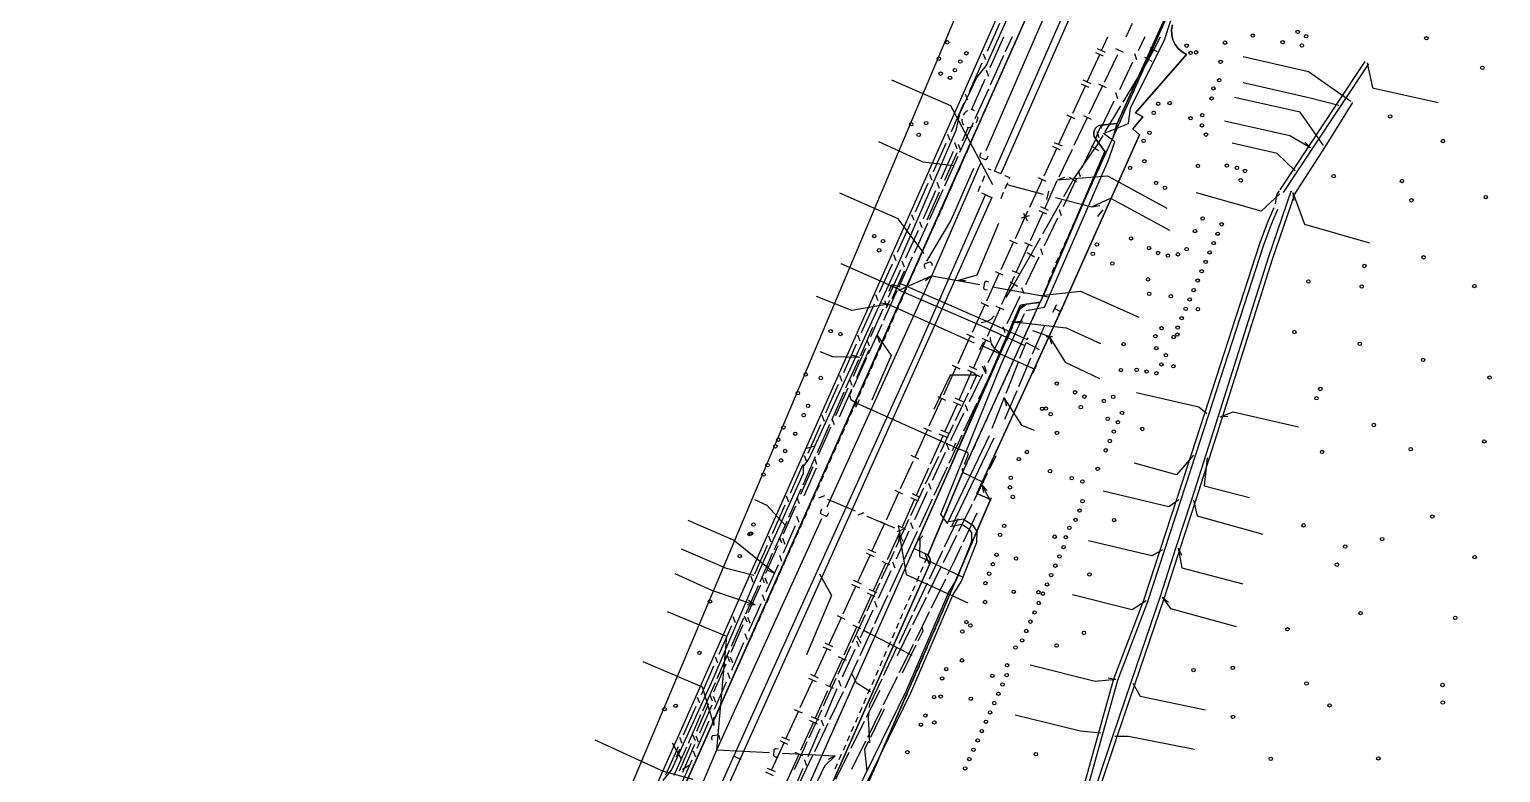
# Model space of a CAD drawing. Header units: metres. Extents: x 3206 to 3701, y 9896 to 11410.
# Drawn here: x 3325.1 to 3498, y 10913.5 to 11000.9 of the extents above; entities that cross this region are included whole.
import ezdxf

# ---------------------------------------------------------------- set-up
doc = ezdxf.new("R2010")
doc.units = ezdxf.units.M
for name, color, linetype in [('BOUNDARY', 7, 'Continuous'), ('CURB', 7, 'Continuous'), ('ELECTR_CABLE', 7, 'Continuous'), ('ELECTR_CABLE_COMM', 7, 'Continuous'), ('GAS', 7, 'Continuous'), ('GROUND', 7, 'Continuous'), ('ROAD', 7, 'Continuous'), ('SEWER', 7, 'Continuous'), ('SIDEWALK_PATH', 7, 'Continuous'), ('WATER_PIPELINE', 7, 'Continuous')]:
    doc.layers.add(name, color=color, linetype=linetype)

# ---------------------------------------------------------------- blocks, each defined once
blk = doc.blocks.new('МОЖЖЕВЕЛЬНИК_СКАЛЬНЫЙ')
blk.add_circle((0, 0), 0.2)
blk = doc.blocks.new('КЛЕН_САХАРИСТЫЙ')
blk.add_circle((0, 0), 0.2)
blk = doc.blocks.new('БЕРЕЗА_ПОЛЕЗНАЯ')
blk.add_circle((0, 0), 0.2)
blk = doc.blocks.new('ЧЕРЕМУХА_ШУБЕРТ')
blk.add_circle((0, 0), 0.2)

msp = doc.modelspace()

# ---------------------------------------------------------------- linework, layer by layer
at = {"layer": 'BOUNDARY'}
msp.add_lwpolyline([(3253.02, 9915.67), (3233.6, 10020.11), (3233.04, 10027.23), (3225.68, 10139.96), (3262.08, 10325.26), (3335.84, 10689.44), (3351.1, 10763.68), (3367.77, 10831.23), (3377.81, 10869.11), (3520.39, 11207.45), (3551.17, 11273.83), (3554.01, 11279.37), (3611.72, 11390.17), (3639.44, 11373.13), (3680.64, 11298.58), (3281.25, 9920.2)], close=True, dxfattribs=at)
at = {"layer": 'CURB'}
for points in [[(3441.55, 11000.66), (3441.4, 11000.34)], [(3458.02, 11000.66), (3457.98, 11000.57), (3457.88, 11000.34)], [(3440.91, 10999.22), (3440.62, 10998.57)], [(3457.38, 10999.22), (3457.1, 10998.58)], [(3440.42, 10998.11), (3440.13, 10997.46)], [(3456.89, 10998.13), (3456.61, 10997.48)], [(3439.43, 10995.89), (3439.14, 10995.24)], [(3439.92, 10997), (3439.64, 10996.35)], [(3455.91, 10995.93), (3455.63, 10995.29)], [(3456.4, 10997.03), (3456.12, 10996.39)], [(3438.45, 10993.68), (3438.16, 10993.03)], [(3438.94, 10994.78), (3438.65, 10994.13)], [(3454.93, 10993.73), (3454.65, 10993.09)], [(3455.42, 10994.83), (3455.14, 10994.19)], [(3437.96, 10992.57), (3437.67, 10991.92)], [(3454.44, 10992.64), (3454.16, 10992)], [(3436.98, 10990.35), (3436.88, 10990.14), (3436.69, 10989.7)], [(3437.47, 10991.46), (3437.18, 10990.81)], [(3453.47, 10990.44), (3453.18, 10989.8)], [(3453.95, 10991.54), (3453.67, 10990.9)], [(3436.49, 10989.24), (3436.2, 10988.59)], [(3451.09, 10989.63), (3450.39, 10988.05)], [(3452.98, 10989.34), (3452.69, 10988.7)], [(3435.51, 10987.02), (3435.23, 10986.37)], [(3436, 10988.13), (3435.71, 10987.48)], [(3451.49, 10986.53), (3450.39, 10988.05)], [(3451.99, 10987.15), (3451.7, 10986.51)], [(3452.49, 10988.25), (3452.48, 10988.23), (3452.2, 10987.61)], [(3435.03, 10985.91), (3434.74, 10985.26)], [(3451.49, 10986.06), (3451.2, 10985.42)], [(3434.05, 10983.69), (3433.76, 10983.04)], [(3434.54, 10984.8), (3434.25, 10984.15)], [(3450.5, 10983.87), (3450.21, 10983.23)], [(3450.99, 10984.96), (3450.7, 10984.33)], [(3433.56, 10982.58), (3433.28, 10981.93)], [(3449.5, 10981.68), (3449.21, 10981.04)], [(3450, 10982.78), (3449.71, 10982.14)], [(3432.59, 10980.36), (3432.3, 10979.71)], [(3433.07, 10981.47), (3432.79, 10980.82)], [(3449.01, 10980.59), (3448.71, 10979.95)], [(3431.32, 10977.51), (3431.61, 10978.15)], [(3432.1, 10979.25), (3431.96, 10978.93)], [(3448.01, 10978.4), (3447.72, 10977.76)], [(3448.51, 10979.49), (3448.22, 10978.85)], [(3430.82, 10976.41), (3431.11, 10977.05)], [(3447.51, 10977.31), (3447.22, 10976.67)], [(3429.84, 10974.21), (3430.13, 10974.86)], [(3430.33, 10975.31), (3430.62, 10975.95)], [(3446.52, 10975.12), (3446.32, 10974.69), (3446.23, 10974.48)], [(3447.02, 10976.21), (3446.73, 10975.57)], [(3429.36, 10973.11), (3429.64, 10973.76)], [(3445.54, 10972.92), (3445.29, 10972.27)], [(3446.02, 10974.02), (3445.72, 10973.39)], [(3428.4, 10970.9), (3428.68, 10971.55)], [(3428.88, 10972.01), (3429.16, 10972.65)], [(3445.11, 10971.8), (3444.85, 10971.15)], [(3427.92, 10969.8), (3428.2, 10970.44)], [(3444.24, 10969.56), (3443.95, 10968.92)], [(3444.67, 10970.68), (3444.42, 10970.03)], [(3426.96, 10967.59), (3427.24, 10968.23)], [(3427.44, 10968.69), (3427.72, 10969.34)], [(3441.51, 10967.98), (3432.85, 10948.34), (3432.85, 10948.34)], [(3442.32, 10968.58), (3441.51, 10967.98)], [(3442.32, 10968.58), (3443.96, 10968.85)], [(3443.74, 10968.47), (3443.45, 10967.83)], [(3426, 10965.38), (3426.28, 10966.02)], [(3426.48, 10966.48), (3426.76, 10967.13)], [(3442.74, 10966.28), (3442.45, 10965.64)], [(3443.24, 10967.37), (3442.95, 10966.74)], [(3425.51, 10964.28), (3425.8, 10964.92)], [(3442.24, 10965.19), (3441.95, 10964.55)], [(3424.53, 10962.08), (3424.82, 10962.72)], [(3425.02, 10963.18), (3425.31, 10963.82)], [(3441.25, 10963), (3440.96, 10962.36)], [(3441.74, 10964.09), (3441.45, 10963.45)], [(3424.04, 10960.98), (3424.33, 10961.62)], [(3440.75, 10961.91), (3440.46, 10961.27)], [(3423.06, 10958.78), (3423.35, 10959.42)], [(3423.55, 10959.88), (3423.84, 10960.52)], [(3439.75, 10959.72), (3439.46, 10959.08)], [(3440.25, 10960.81), (3439.96, 10960.17)], [(3422.57, 10957.68), (3422.86, 10958.32)], [(3438.75, 10957.53), (3438.46, 10956.89)], [(3439.25, 10958.62), (3438.96, 10957.99)], [(3421.59, 10955.48), (3421.88, 10956.12)], [(3422.08, 10956.58), (3422.37, 10957.22)], [(3438.26, 10956.44), (3437.97, 10955.8)], [(3420.61, 10953.28), (3420.9, 10953.92)], [(3421.1, 10954.38), (3421.39, 10955.02)], [(3437.26, 10954.25), (3437.09, 10953.88), (3436.97, 10953.61)], [(3437.76, 10955.34), (3437.47, 10954.71)], [(3420.12, 10952.18), (3420.41, 10952.82)], [(3436.76, 10953.16), (3436.47, 10952.52)], [(3419.14, 10949.98), (3419.43, 10950.62)], [(3419.63, 10951.08), (3419.92, 10951.72)], [(3435.77, 10950.97), (3435.48, 10950.33)], [(3436.27, 10952.06), (3435.98, 10951.42)], [(3418.65, 10948.88), (3418.89, 10949.4), (3418.94, 10949.52)], [(3434.78, 10948.78), (3434.59, 10948.35), (3434.5, 10948.13)], [(3435.28, 10949.87), (3434.99, 10949.23)], [(3398.19, 10870.4), (3432.85, 10948.34)], [(3417.67, 10946.68), (3417.96, 10947.32)], [(3418.16, 10947.78), (3418.45, 10948.42)], [(3434.3, 10947.67), (3434.03, 10947.02)], [(3417.18, 10945.58), (3417.47, 10946.22)], [(3433.38, 10945.45), (3433.11, 10944.81)], [(3433.84, 10946.56), (3433.57, 10945.92)], [(3438.15, 10945.8), (3438.01, 10945.47)], [(3416.2, 10943.38), (3416.48, 10944.02)], [(3416.69, 10944.48), (3416.97, 10945.12)], [(3432.92, 10944.34), (3432.65, 10943.7)], [(3437.33, 10943.9), (3437.05, 10943.24)], [(3437.81, 10945.01), (3437.53, 10944.36)], [(3415.21, 10941.18), (3415.5, 10941.83)], [(3415.7, 10942.28), (3415.99, 10942.93)], [(3431.99, 10942.13), (3431.72, 10941.48)], [(3432.45, 10943.24), (3432.18, 10942.59)], [(3436.85, 10942.78), (3436.57, 10942.12)], [(3414.72, 10940.08), (3415.01, 10940.73)], [(3431.53, 10941.02), (3431.26, 10940.37)], [(3435.9, 10940.55), (3435.61, 10939.89)], [(3436.37, 10941.66), (3436.09, 10941.01)], [(3413.74, 10937.89), (3414.03, 10938.53)], [(3414.23, 10938.99), (3414.52, 10939.63)], [(3430.6, 10938.8), (3430.32, 10938.16)], [(3430.91, 10937.96), (3430.41, 10939.28)], [(3431.07, 10939.91), (3430.8, 10939.26)], [(3435.42, 10939.43), (3435.14, 10938.77)], [(3413.25, 10936.79), (3413.53, 10937.43)], [(3416.39, 10905.31), (3430.91, 10937.96)], [(3430.12, 10937.7), (3429.84, 10937.05)], [(3434.46, 10937.2), (3434.18, 10936.54)], [(3434.94, 10938.31), (3434.66, 10937.66)], [(3412.26, 10934.59), (3412.55, 10935.23)], [(3412.76, 10935.69), (3413.04, 10936.33)], [(3429.17, 10935.49), (3428.89, 10934.85)], [(3429.65, 10936.59), (3429.37, 10935.95)], [(3433.5, 10934.96), (3433.22, 10934.31)], [(3433.98, 10936.08), (3433.7, 10935.42)], [(3411.77, 10933.49), (3412.06, 10934.13)], [(3428.21, 10933.29), (3427.93, 10932.64)], [(3428.69, 10934.39), (3428.41, 10933.74)], [(3433.02, 10933.85), (3432.74, 10933.19)], [(3410.79, 10931.29), (3411.07, 10931.93)], [(3411.28, 10932.39), (3411.57, 10933.03)], [(3427.73, 10932.18), (3427.46, 10931.54)], [(3432.07, 10931.62), (3431.79, 10930.96)], [(3432.55, 10932.73), (3432.26, 10932.08)], [(3409.8, 10929.1), (3410.09, 10929.74)], [(3410.29, 10930.19), (3410.58, 10930.84)], [(3426.78, 10929.98), (3426.5, 10929.33)], [(3427.26, 10931.08), (3426.98, 10930.44)], [(3431.59, 10930.5), (3431.31, 10929.84)], [(3409.3, 10928), (3409.59, 10928.64)], [(3426.3, 10928.88), (3426.02, 10928.23)], [(3430.63, 10928.27), (3430.4, 10927.74), (3430.35, 10927.61)], [(3431.11, 10929.38), (3430.83, 10928.73)], [(3408.31, 10925.8), (3408.6, 10926.44)], [(3408.81, 10926.9), (3409.1, 10927.54)], [(3425.34, 10926.67), (3425.07, 10926.03)], [(3425.82, 10927.77), (3425.54, 10927.13)], [(3430.15, 10927.15), (3429.87, 10926.5)], [(3407.82, 10924.7), (3408.11, 10925.35)], [(3424.87, 10925.57), (3424.68, 10925.14), (3424.59, 10924.92)], [(3429.18, 10924.92), (3428.9, 10924.27)], [(3429.67, 10926.04), (3429.38, 10925.38)], [(3406.83, 10922.51), (3407.12, 10923.15)], [(3407.33, 10923.61), (3407.61, 10924.25)], [(3423.91, 10923.36), (3423.63, 10922.72)], [(3424.39, 10924.46), (3424.11, 10923.82)], [(3428.7, 10923.81), (3428.41, 10923.15)], [(3406.34, 10921.41), (3406.63, 10922.05)], [(3422.96, 10921.16), (3422.68, 10920.51)], [(3423.43, 10922.26), (3423.15, 10921.61)], [(3427.73, 10921.58), (3427.45, 10920.92)], [(3428.22, 10922.69), (3427.93, 10922.04)], [(3405.35, 10919.21), (3405.64, 10919.86)], [(3405.84, 10920.31), (3406.13, 10920.95)], [(3422.48, 10920.05), (3422.33, 10919.72), (3422.2, 10919.41)], [(3426.76, 10919.35), (3426.48, 10918.7)], [(3427.25, 10920.47), (3426.96, 10919.81)], [(3404.38, 10917.01), (3404.66, 10917.66)], [(3404.86, 10918.11), (3405.09, 10918.64), (3405.14, 10918.76)], [(3421.51, 10917.85), (3421.22, 10917.21)], [(3421.99, 10918.95), (3421.71, 10918.31)], [(3426.28, 10918.24), (3426, 10917.58)], [(3403.89, 10915.91), (3404.18, 10916.55)], [(3421.02, 10916.75), (3420.74, 10916.11)], [(3425.31, 10916.01), (3425.03, 10915.35)], [(3425.8, 10917.12), (3425.51, 10916.47)], [(3402.93, 10913.7), (3403.21, 10914.35)], [(3403.41, 10914.81), (3403.69, 10915.45)], [(3420.05, 10914.56), (3419.77, 10913.91)], [(3420.54, 10915.66), (3420.25, 10915.01)], [(3424.83, 10914.89), (3424.54, 10914.24)], [(3424.35, 10913.78), (3424.06, 10913.13)]]:
    msp.add_lwpolyline(points, dxfattribs=at)
at = {"layer": 'ELECTR_CABLE'}
for points in [[(3416.17, 10949.57), (3416.77, 10950.44), (3421.1, 10959.91), (3427.14, 10973.09), (3434.05, 10989.05), (3434.49, 10991.1), (3436.48, 10995.24), (3437.54, 10996.61), (3446.96, 11017.71)], [(3442.26, 10967.82), (3444.42, 10968.23), (3451.9, 10985.42), (3452.69, 10987.67), (3451.34, 10988.65), (3454.28, 10989.81), (3454.51, 10991.62), (3458.5, 10999.65), (3459.96, 11004.07)], [(3440.61, 11000), (3439.81, 10998.25)], [(3457.27, 10998.48), (3458.06, 11000)], [(3439.61, 10997.8), (3438.02, 10994.31)], [(3456.64, 10997.33), (3455.72, 10995.8)], [(3457.08, 10997.09), (3456.2, 10997.57)], [(3456.64, 10997.33), (3457.27, 10998.48)], [(3457.71, 10998.23), (3456.84, 10998.72)], [(3480.39, 10992.41), (3475.45, 10995.91), (3467.74, 10997.65)], [(3472.11, 10982.04), (3475.46, 10987.1), (3478.77, 10992.08), (3482.1, 10997.11)], [(3472.49, 10981.7), (3475.88, 10986.82), (3479.19, 10991.81), (3482.52, 10996.83)], [(3482.31, 10996.97), (3482.94, 10994.03), (3490.66, 10992.29)], [(3437.82, 10993.85), (3436.23, 10990.36)], [(3455.46, 10995.37), (3453.62, 10992.32)], [(3478.98, 10991.95), (3475.49, 10992.85), (3467.75, 10994.6)], [(3477.2, 10987.25), (3474.46, 10991.16), (3466.74, 10992.89)], [(3480.6, 10992.28), (3477.41, 10987.11), (3473.83, 10981.59), (3473.81, 10981.56)], [(3453.36, 10991.89), (3451.52, 10988.83)], [(3436.03, 10989.9), (3434.44, 10986.41)], [(3475.67, 10986.96), (3473.23, 10988.38), (3465.56, 10990.1)], [(3433.73, 10984.84), (3430.14, 10985.29), (3424.93, 10987.68)], [(3447.77, 10983.2), (3450.34, 10986.87)], [(3450.75, 10986.59), (3449.93, 10987.16)], [(3451.26, 10988.4), (3450.34, 10986.87)], [(3473.87, 10984.25), (3471.77, 10986.3), (3466.47, 10987.5)], [(3475.67, 10986.96), (3475.02, 10987.63)], [(3434.24, 10985.95), (3432.66, 10982.46)], [(3448.18, 10982.91), (3447.36, 10983.49)], [(3432.45, 10982.01), (3430.87, 10978.51)], [(3447.77, 10983.2), (3446.65, 10981.21)], [(3473.42, 10981.88), (3473.37, 10981.81), (3470.68, 10974.01), (3464.8, 10955.41), (3461.67, 10945.6), (3459.86, 10939.99), (3458.01, 10934.23), (3454.57, 10924.12), (3452.45, 10917.87), (3450.27, 10911.43), (3449.06, 10905.48), (3447.83, 10899.4)], [(3473.84, 10981.61), (3473.83, 10981.59), (3471.15, 10973.85), (3465.27, 10955.26), (3462.14, 10945.45), (3460.33, 10939.83), (3458.48, 10934.07), (3455.04, 10923.96), (3452.92, 10917.71), (3450.76, 10911.3), (3449.55, 10905.38), (3448.33, 10899.34)], [(3472.08, 10981.54), (3469.86, 10979.51), (3462.26, 10981.67)], [(3471.55, 10980.37), (3471.7, 10981.42), (3471.87, 10981.68), (3472.03, 10981.92)], [(3473.6, 10981.7), (3474.96, 10977.97), (3482.6, 10975.8)], [(3473.6, 10981.7), (3473.67, 10980.77)], [(3446.41, 10980.77), (3444.17, 10976.8)], [(3445.69, 10892.11), (3446.88, 10899.25), (3447.87, 10905.25), (3448.9, 10911.45), (3450.79, 10918.23), (3452.57, 10924.55), (3456.1, 10933.78), (3458.05, 10939.77), (3459.97, 10945.66), (3461.7, 10950.93), (3463.24, 10955.75), (3469.73, 10975.71), (3470.6, 10978.15), (3471.38, 10979.96)], [(3446.19, 10892.08), (3447.37, 10899.17), (3448.36, 10905.16), (3449.39, 10911.34), (3451.28, 10918.09), (3453.04, 10924.39), (3456.57, 10933.62), (3458.52, 10939.61), (3460.45, 10945.5), (3462.17, 10950.78), (3463.72, 10955.6), (3470.2, 10975.55), (3471.07, 10977.97), (3471.83, 10979.73)], [(3430.66, 10978.06), (3429.08, 10974.57)], [(3443.92, 10976.36), (3442.81, 10974.37)], [(3428.87, 10974.11), (3427.29, 10970.62)], [(3440.81, 10970.91), (3442.81, 10974.37)], [(3443.24, 10974.12), (3442.37, 10974.62)], [(3426.03, 10968.6), (3421.77, 10967.84), (3417.64, 10969.48)], [(3427.08, 10970.16), (3425.5, 10966.67)], [(3426.15, 10970.11), (3426.49, 10970.89), (3427.43, 10970.63)], [(3427.27, 10970.28), (3436.84, 10966.1), (3442.09, 10963.73)], [(3427.58, 10970.97), (3437.15, 10966.78), (3442.39, 10964.41)], [(3440.81, 10970.91), (3439.88, 10969.37)], [(3441.24, 10970.66), (3440.37, 10971.16)], [(3426.03, 10968.6), (3425.1, 10968.69)], [(3425.83, 10968.15), (3426.24, 10969.06)], [(3426.03, 10968.6), (3436.13, 10964.04)], [(3445.39, 10967.65), (3445.87, 10968.53)], [(3445.63, 10968.09), (3446.31, 10967.72)], [(3446.07, 10967.28), (3446.55, 10968.16)], [(3425.29, 10966.21), (3423.71, 10962.72)], [(3433.07, 10942.76), (3432.23, 10943.91), (3439.36, 10961.58), (3442.06, 10967.47)], [(3436.99, 10966.44), (3437.73, 10966.6), (3438.13, 10966.8), (3438.5, 10967.2)], [(3440.58, 10966.58), (3441.31, 10966.39)], [(3440.94, 10966.49), (3441.87, 10966.64)], [(3440.94, 10966.49), (3446.97, 10965.81), (3451.01, 10963.96)], [(3443.02, 10962.74), (3444.06, 10965.18), (3444.46, 10966.12)], [(3422.78, 10962.52), (3424.26, 10965.86)], [(3424.72, 10964.96), (3426.4, 10962.56), (3424.13, 10957.3)], [(3424.72, 10964.96), (3425.03, 10964.08)], [(3439.21, 10962.82), (3438.6, 10963.31), (3438.2, 10963.91), (3438.07, 10964.51), (3438.08, 10964.68)], [(3440.63, 10965.82), (3439.89, 10964.24)], [(3442.39, 10964.41), (3442.5, 10964.64)], [(3444.98, 10964.8), (3443.03, 10965.46)], [(3444.6, 10964.8), (3445.35, 10964.8)], [(3444.98, 10964.8), (3446.86, 10961.76), (3450.87, 10959.86)], [(3444.98, 10964.8), (3445.24, 10963.9)], [(3422.68, 10962.3), (3419.53, 10962.4), (3418.05, 10962.99)], [(3422.68, 10962.3), (3421.79, 10962.58)], [(3436.83, 10963.26), (3437.24, 10964.17)], [(3437.04, 10963.71), (3439.19, 10962.76), (3443.28, 10960.95)], [(3439.21, 10962.82), (3438.44, 10961.16)], [(3441.52, 10962.25), (3442.24, 10964.07)], [(3442.24, 10964.07), (3443.79, 10963.25)], [(3421.09, 10958.73), (3422.58, 10962.07)], [(3423.5, 10962.27), (3421.92, 10958.77)], [(3439.9, 10958.13), (3441.34, 10961.78)], [(3441.38, 10958.9), (3442.82, 10962.28)], [(3443.07, 10960.5), (3443.48, 10961.41)], [(3436.47, 10960.23), (3433.31, 10960.22), (3431.4, 10956.2)], [(3435.7, 10958.6), (3436.47, 10960.23)], [(3436.13, 10960.4), (3436.81, 10960.07)], [(3438.22, 10960.71), (3436.67, 10957.41)], [(3419.41, 10954.93), (3420.89, 10958.27)], [(3421.71, 10958.32), (3421.51, 10957.87), (3421.65, 10957.38), (3422.42, 10956.89)], [(3433.95, 10954.89), (3435.49, 10958.15)], [(3438.27, 10954.01), (3439.71, 10957.66)], [(3439.67, 10957.55), (3441.72, 10954.35), (3443.2, 10953.76)], [(3439.67, 10957.55), (3439.94, 10956.65)], [(3439.75, 10955.06), (3441.19, 10958.44)], [(3463.48, 10955.68), (3462.55, 10956.49), (3455.22, 10958.17)], [(3422.62, 10957.35), (3422.21, 10956.43)], [(3433.76, 10951.8), (3422.42, 10956.89)], [(3436.45, 10956.95), (3436.26, 10956.55), (3434.91, 10953.64)], [(3465.04, 10955.33), (3466.6, 10955.93), (3474.26, 10954.17)], [(3417.73, 10951.14), (3419.21, 10954.48)], [(3432.2, 10951.18), (3433.74, 10954.44)], [(3465.04, 10955.33), (3465.97, 10955.42)], [(3433.01, 10942.82), (3437.97, 10953.13)], [(3434.7, 10953.18), (3433.17, 10949.87)], [(3433.55, 10942.56), (3438.51, 10952.87)], [(3433.96, 10952.25), (3433.55, 10951.34)], [(3416.04, 10947.35), (3417.52, 10950.68)], [(3430.45, 10947.46), (3431.99, 10950.72)], [(3433.76, 10951.8), (3435.35, 10951.2), (3435.45, 10950.92), (3434.97, 10949.75)], [(3437.94, 10949.18), (3438.72, 10950.78)], [(3461.93, 10950.85), (3459.94, 10948.5), (3455, 10949.89)], [(3463.52, 10950.51), (3463.19, 10947.23), (3468.49, 10945.85)], [(3399.6, 10912.59), (3400.58, 10913.79), (3405.49, 10924.53), (3410.94, 10937.26), (3416.11, 10948.72), (3416.11, 10949.73)], [(3432.96, 10949.41), (3431.42, 10946.1)], [(3434.78, 10949.28), (3434.72, 10949.13), (3434.79, 10948.82), (3437.3, 10947.62)], [(3436.15, 10945.52), (3436.9, 10947.03), (3437.72, 10948.73)], [(3428.7, 10943.75), (3430.24, 10947.01)], [(3437.05, 10947.34), (3438.02, 10945.51), (3437.26, 10943.73)], [(3437.05, 10947.34), (3437.25, 10946.43)], [(3437.05, 10947.34), (3437.69, 10946.67)], [(3413.93, 10942.6), (3411.82, 10944.93), (3410.38, 10945.6)], [(3414.36, 10943.55), (3415.84, 10946.89)], [(3431.21, 10945.64), (3429.68, 10942.33)], [(3460.21, 10945.58), (3459.01, 10944.74), (3451.31, 10946.59)], [(3461.91, 10945.53), (3462.34, 10943.69), (3470.08, 10941.55)], [(3434.35, 10941.88), (3435.93, 10945.08)], [(3436.48, 10944.03), (3434.85, 10940.59)], [(3412.68, 10939.76), (3414.16, 10943.09)], [(3418.6, 10909.42), (3421.73, 10908.64), (3428.72, 10922.89), (3433.66, 10934.37), (3434.66, 10936.01), (3436.47, 10940.59), (3436.49, 10941.85), (3436.08, 10942.51), (3434.83, 10943.31), (3433.22, 10942.98)], [(3418.74, 10910), (3421.41, 10909.34), (3428.18, 10923.15), (3433.12, 10934.65), (3434.12, 10936.27), (3435.87, 10940.71), (3435.89, 10941.69), (3435.64, 10942.07), (3434.71, 10942.67), (3433.34, 10942.4)], [(3426.98, 10940.02), (3428.2, 10942.68), (3428.49, 10943.3)], [(3429.47, 10941.87), (3427.93, 10938.56)], [(3432.68, 10940.06), (3434.25, 10943.38)], [(3432.56, 10938.23), (3434.13, 10941.43)], [(3434.64, 10940.14), (3433.87, 10938.51), (3432.99, 10936.71)], [(3458.29, 10939.69), (3457.02, 10938.99), (3449.57, 10940.77)], [(3410.99, 10935.96), (3412.47, 10939.3)], [(3425.28, 10936.29), (3426.78, 10939.56)], [(3430.89, 10936.29), (3432.46, 10939.61)], [(3460.1, 10939.91), (3460.54, 10937.57), (3467.71, 10935.72)], [(3460.1, 10939.91), (3460.51, 10939.07)], [(3427.72, 10938.1), (3426.19, 10934.78)], [(3430.76, 10934.58), (3432.33, 10937.78)], [(3409.31, 10932.17), (3410.79, 10935.51)], [(3423.57, 10932.55), (3425.07, 10935.83)], [(3429.1, 10932.51), (3430.68, 10935.83)], [(3432.77, 10936.27), (3431.09, 10932.85)], [(3425.98, 10934.33), (3424.44, 10931.01)], [(3428.95, 10930.94), (3430.18, 10933.41), (3430.54, 10934.13)], [(3456.34, 10933.7), (3454.71, 10932.64), (3447.69, 10934.42)], [(3458.25, 10934.15), (3459.2, 10932.82), (3466.95, 10930.69)], [(3458.25, 10934.15), (3458.97, 10933.57)], [(3407.62, 10928.37), (3409.1, 10931.71)], [(3421.87, 10928.82), (3423.37, 10932.1)], [(3427.32, 10928.74), (3428.89, 10932.06)], [(3430.87, 10932.4), (3430.03, 10930.69)], [(3424.23, 10930.56), (3422.7, 10927.24)], [(3427.13, 10927.3), (3428.72, 10930.49)], [(3430.03, 10930.69), (3429.21, 10929.02)], [(3429.58, 10928.99), (3430.16, 10930.17), (3430.03, 10930.69)], [(3420.16, 10925.08), (3421.66, 10928.36)], [(3425.53, 10924.97), (3427.1, 10928.29)], [(3428.99, 10928.58), (3427.34, 10925.24)], [(3427.72, 10925.23), (3429.35, 10928.55)], [(3405.94, 10924.58), (3407.42, 10927.92)], [(3422.49, 10926.79), (3421.02, 10923.61), (3420.95, 10923.47)], [(3418.46, 10921.35), (3419.95, 10924.63)], [(3421.75, 10925.2), (3422.29, 10924.12), (3423.97, 10923.06)], [(3423.87, 10921.16), (3423.91, 10921.54), (3425.32, 10924.52)], [(3427.12, 10924.79), (3425.47, 10921.45)], [(3452.81, 10924.47), (3450.38, 10924.22), (3442.71, 10926.14)], [(3452.81, 10924.47), (3451.88, 10924.63)], [(3404.26, 10920.79), (3405.74, 10924.12)], [(3420.74, 10923.02), (3419.16, 10919.72)], [(3423.51, 10920.02), (3425.1, 10923.21)], [(3454.81, 10924.04), (3455.64, 10922.49), (3463.34, 10920.9)], [(3402.57, 10916.99), (3404.05, 10920.33)], [(3416.75, 10917.61), (3418.25, 10920.89)], [(3421.69, 10916.38), (3423.28, 10919.57)], [(3425.25, 10921), (3423.61, 10917.66)], [(3423.9, 10917), (3423.73, 10919.96), (3423.81, 10920.67)], [(3424, 10917.7), (3425.63, 10921.01)], [(3451.04, 10918.16), (3448.66, 10918.4), (3440.97, 10920.25)], [(3418.95, 10919.27), (3417.37, 10915.97)], [(3452.69, 10917.79), (3454.3, 10917.8), (3462.02, 10916.29)], [(3400.89, 10913.2), (3402.37, 10916.53)], [(3415.04, 10913.88), (3416.21, 10916.44), (3416.54, 10917.16)], [(3419.88, 10912.74), (3421.47, 10915.93)], [(3423.39, 10917.22), (3421.74, 10913.88)], [(3423.56, 10913.67), (3423.3, 10916.29), (3423.77, 10917.25)], [(3417.16, 10915.52), (3415.58, 10912.22)]]:
    msp.add_lwpolyline(points, dxfattribs=at)
at = {"layer": 'ELECTR_CABLE_COMM'}
for points in [[(3438.45, 11000), (3439.16, 11001.6)], [(3437.7, 10998.32), (3438.45, 11000)], [(3438.04, 10996.39), (3439.65, 11000)], [(3456.2, 11000), (3455.42, 10998.38)], [(3437.53, 10997.29), (3437.26, 10997.99)], [(3454.97, 10998.06), (3455.22, 10997.35)], [(3435.59, 10993.6), (3437.09, 10996.95)], [(3437.87, 10995.36), (3437.6, 10996.06)], [(3454.77, 10997.03), (3453.21, 10993.79)], [(3435.82, 10991.42), (3437.43, 10995.02)], [(3433.48, 10988.88), (3434.98, 10992.23)], [(3435.42, 10992.57), (3435.15, 10993.27)], [(3452.56, 10992.44), (3451, 10989.21)], [(3452.76, 10993.47), (3453.01, 10992.76)], [(3434.72, 10990.31), (3434.71, 10990.23), (3434.74, 10989.96), (3434.84, 10989.72), (3434.92, 10989.63)], [(3435.36, 10991.3), (3435.22, 10991.22), (3435.01, 10991.02), (3434.85, 10990.79)], [(3436.19, 10991.32), (3435.97, 10991.41), (3435.84, 10991.42)], [(3436.38, 10989.9), (3436.51, 10990.13), (3436.58, 10990.41), (3436.58, 10990.59)], [(3433.31, 10987.84), (3433.04, 10988.54)], [(3435.45, 10989.36), (3434.72, 10987.73)], [(3435.34, 10989.38), (3435.45, 10989.36), (3435.71, 10989.39), (3435.96, 10989.49), (3436.04, 10989.54)], [(3450.56, 10988.88), (3450.8, 10988.18)], [(3431.37, 10984.16), (3432.87, 10987.51)], [(3433.84, 10987.57), (3434.11, 10986.87)], [(3434.28, 10987.39), (3434.55, 10986.69)], [(3450.35, 10987.85), (3448.8, 10984.62)], [(3433.67, 10986.53), (3432.22, 10983.27)], [(3434.11, 10986.36), (3432.66, 10983.1)], [(3431.2, 10983.12), (3430.93, 10983.82)], [(3448.35, 10984.3), (3448.6, 10983.59)], [(3429.26, 10979.43), (3430.76, 10982.79)], [(3431.61, 10981.9), (3430.16, 10978.63)], [(3432.05, 10981.73), (3430.59, 10978.46)], [(3431.78, 10982.93), (3432.05, 10982.23)], [(3448.15, 10983.27), (3446.59, 10980.03)], [(3429.09, 10978.4), (3428.82, 10979.1)], [(3429.72, 10978.3), (3429.99, 10977.6)], [(3445.94, 10978.68), (3444.38, 10975.44)], [(3446.14, 10979.71), (3446.39, 10979)], [(3427.15, 10974.71), (3428.65, 10978.07)], [(3429.55, 10977.26), (3428.1, 10974)], [(3443.93, 10975.12), (3444.18, 10974.41)], [(3425.04, 10969.99), (3426.54, 10973.34)], [(3426.98, 10973.68), (3426.71, 10974.38)], [(3427.66, 10973.66), (3427.93, 10972.96)], [(3443.73, 10974.09), (3442.18, 10970.85)], [(3427.49, 10972.63), (3426.04, 10969.36)], [(3427.92, 10972.46), (3426.46, 10969.2)], [(3424.87, 10968.96), (3424.6, 10969.66)], [(3441.53, 10969.5), (3439.97, 10966.27)], [(3441.73, 10970.53), (3441.98, 10969.82)], [(3422.93, 10965.27), (3424.43, 10968.62)], [(3425.43, 10967.99), (3423.98, 10964.73)], [(3425.6, 10969.03), (3425.87, 10968.33)], [(3422.76, 10964.23), (3422.49, 10964.93)], [(3423.55, 10964.39), (3423.82, 10963.69)], [(3439.32, 10964.91), (3437.76, 10961.68)], [(3439.52, 10965.94), (3439.77, 10965.24)], [(3420.82, 10960.55), (3422.32, 10963.9)], [(3423.38, 10963.36), (3421.93, 10960.09)], [(3423.79, 10963.19), (3422.33, 10959.93)], [(3437.56, 10960.4), (3437.13, 10961.3)], [(3437.31, 10961.36), (3437.56, 10960.65)], [(3418.73, 10955.82), (3420.21, 10959.17)], [(3420.65, 10959.51), (3420.38, 10960.21)], [(3421.49, 10959.76), (3421.76, 10959.06)], [(3437.11, 10960.33), (3435.56, 10957.09)], [(3421.32, 10958.72), (3419.87, 10955.46)], [(3421.72, 10958.56), (3420.27, 10955.3)], [(3434.91, 10955.74), (3433.41, 10952.64), (3433.35, 10952.5)], [(3435.11, 10956.77), (3435.35, 10956.06)], [(3416.64, 10951.08), (3418.12, 10954.44)], [(3419.26, 10954.09), (3417.81, 10950.82)], [(3418.56, 10954.78), (3418.29, 10955.48)], [(3419.43, 10955.12), (3419.7, 10954.42)], [(3416.47, 10950.05), (3416.2, 10950.75)], [(3416.48, 10951.65), (3417.44, 10951.91)], [(3417.37, 10950.49), (3417.64, 10949.79)], [(3432.73, 10951.14), (3431.23, 10947.87)], [(3432.91, 10952.17), (3433.17, 10951.47)], [(3414.55, 10946.35), (3416.03, 10949.71)], [(3417.2, 10949.45), (3415.75, 10946.19)], [(3417.59, 10949.29), (3416.14, 10946.03)], [(3430.79, 10947.54), (3431.05, 10946.84)], [(3414.38, 10945.32), (3414.11, 10946.02)], [(3415.31, 10945.85), (3415.58, 10945.15)], [(3417.89, 10945.82), (3418.59, 10946.1)], [(3418.93, 10945.66), (3422.17, 10944.27)], [(3430.61, 10946.51), (3429.12, 10943.24)], [(3412.46, 10941.62), (3413.94, 10944.98)], [(3415.14, 10944.82), (3413.69, 10941.55)], [(3415.6, 10942.92), (3415.33, 10943.62)], [(3422.51, 10943.83), (3423.21, 10944.11)], [(3423.55, 10943.67), (3426.78, 10942.28)], [(3412.68, 10936.96), (3407.88, 10940.85), (3402.53, 10943.14)], [(3413.74, 10939.36), (3415.16, 10942.58)], [(3428.49, 10941.88), (3427, 10938.61)], [(3427.12, 10941.84), (3427.82, 10942.12)], [(3427.2, 10942.5), (3427.47, 10941.54)], [(3428.67, 10942.91), (3428.93, 10942.21)], [(3410.37, 10936.89), (3411.85, 10940.25)], [(3413.08, 10940.18), (3411.63, 10936.92)], [(3412.29, 10940.59), (3412.02, 10941.29)], [(3413.25, 10941.22), (3413.52, 10940.52)], [(3413.64, 10941.06), (3413.9, 10940.36)], [(3429.42, 10940.63), (3430.13, 10941.34)], [(3429.78, 10940.98), (3429.74, 10938.93), (3434.75, 10936.52)], [(3410.27, 10936.67), (3407.05, 10937.49), (3401.76, 10939.77)], [(3413.57, 10938.32), (3413.3, 10939.02)], [(3410.42, 10933.2), (3405.33, 10934.93), (3401.03, 10936.88)], [(3411.71, 10934.76), (3413.14, 10937.99)], [(3412.68, 10936.96), (3411.82, 10937.33)], [(3426.37, 10937.25), (3424.88, 10933.98)], [(3426.55, 10938.28), (3426.82, 10937.58)], [(3411.03, 10935.55), (3409.67, 10932.49), (3409.58, 10932.28)], [(3410.2, 10935.86), (3409.93, 10936.56)], [(3411.19, 10936.58), (3411.46, 10935.88)], [(3411.57, 10936.43), (3411.84, 10935.73)], [(3410.42, 10933.2), (3409.49, 10933.25)], [(3410.42, 10933.2), (3409.65, 10933.73)], [(3409.69, 10930.16), (3411.11, 10933.39)], [(3411.55, 10933.72), (3411.27, 10934.42)], [(3424.44, 10933.65), (3424.7, 10932.95)], [(3408.11, 10931.13), (3407.84, 10931.82)], [(3409.14, 10931.94), (3409.42, 10931.24)], [(3409.52, 10931.79), (3409.79, 10931.09)], [(3424.25, 10932.62), (3422.76, 10929.35)], [(3406.19, 10927.43), (3407.67, 10930.79)], [(3408.98, 10930.9), (3407.55, 10927.63)], [(3409.52, 10929.13), (3409.25, 10929.83)], [(3423.18, 10930.27), (3423.64, 10929.99), (3428.81, 10927.34)], [(3407.66, 10925.57), (3409.08, 10928.79)], [(3422.14, 10927.99), (3420.64, 10924.72)], [(3422.32, 10929.02), (3422.58, 10928.32)], [(3422.87, 10928.68), (3422.41, 10929.57)], [(3406.96, 10926.25), (3405.53, 10922.98)], [(3406.02, 10926.39), (3405.75, 10927.09)], [(3407.12, 10927.29), (3407.39, 10926.59)], [(3407.49, 10927.14), (3407.77, 10926.44)], [(3404.1, 10922.7), (3405.58, 10926.06)], [(3407.49, 10924.53), (3407.22, 10925.23)], [(3405.63, 10920.97), (3407.05, 10924.19)], [(3420.03, 10923.35), (3418.61, 10920.05)], [(3420.19, 10924.39), (3420.47, 10923.69)], [(3402, 10917.97), (3403.49, 10921.33)], [(3404.93, 10921.6), (3403.51, 10918.33)], [(3403.93, 10921.66), (3403.66, 10922.36)], [(3405.31, 10921.45), (3403.88, 10918.17)], [(3405.1, 10922.64), (3405.37, 10921.94)], [(3405.47, 10922.49), (3405.75, 10921.79)], [(3403.6, 10916.37), (3405.02, 10919.6)], [(3418.18, 10919.71), (3418.46, 10919.02)], [(3401.84, 10916.93), (3401.57, 10917.63)], [(3403.07, 10917.99), (3403.35, 10917.29)], [(3403.45, 10917.84), (3403.72, 10917.14)], [(3418.02, 10918.68), (3416.6, 10915.38)], [(3399.91, 10913.24), (3401.4, 10916.6)], [(3402.91, 10916.95), (3401.49, 10913.68)], [(3403.29, 10916.8), (3401.86, 10913.52)], [(3403.44, 10915.33), (3403.16, 10916.03)], [(3401.57, 10911.77), (3403, 10915)], [(3416.17, 10915.04), (3416.44, 10914.34)], [(3416.01, 10914), (3414.59, 10910.7)]]:
    msp.add_lwpolyline(points, dxfattribs=at)
at = {"layer": 'GAS'}
for points in [[(3454.02, 11000), (3454.75, 11001.61)], [(3451.11, 10998.39), (3451.85, 11000)], [(3449.43, 10994.71), (3450.9, 10997.93)], [(3451.36, 10997.73), (3450.45, 10998.14)], [(3451.57, 10998.18), (3450.66, 10998.6)], [(3451.46, 10994.67), (3453.02, 10997.92)], [(3453.69, 10998.16), (3452.79, 10998.59)], [(3447.74, 10991.03), (3449.22, 10994.26)], [(3449.67, 10994.05), (3448.76, 10994.46)], [(3449.88, 10994.5), (3448.97, 10994.92)], [(3449.68, 10990.97), (3451.24, 10994.22)], [(3451.7, 10994), (3450.79, 10994.44)], [(3446.05, 10987.36), (3447.53, 10990.58)], [(3447.99, 10990.37), (3447.08, 10990.79)], [(3447.91, 10987.26), (3449.47, 10990.52)], [(3449.92, 10990.3), (3449.02, 10990.73)], [(3444.37, 10983.68), (3445.85, 10986.9)], [(3446.3, 10986.69), (3445.39, 10987.11)], [(3446.51, 10987.15), (3445.6, 10987.56)], [(3446.13, 10983.56), (3447.69, 10986.81)], [(3444.61, 10983.02), (3443.71, 10983.43)], [(3445.95, 10983.19), (3451.82, 10983.66), (3458.77, 10979.87)], [(3445.95, 10983.19), (3446.82, 10983.51)], [(3442.68, 10980), (3444.16, 10983.22)], [(3444.44, 10979.82), (3445.91, 10983.11)], [(3444.9, 10979.61), (3443.98, 10980.02)], [(3441, 10976.32), (3442.47, 10979.55)], [(3441.69, 10978.74), (3442.66, 10978.99)], [(3441.94, 10979.29), (3442.39, 10978.39)], [(3442.76, 10976.07), (3444.24, 10979.36)], [(3444.69, 10979.16), (3443.78, 10979.56)], [(3439.31, 10972.65), (3440.79, 10975.87)], [(3441.24, 10975.66), (3440.33, 10976.08)], [(3441.09, 10972.32), (3442.56, 10975.61)], [(3443.02, 10975.41), (3442.1, 10975.81)], [(3437.63, 10968.97), (3439.1, 10972.19)], [(3439.56, 10971.98), (3438.65, 10972.4)], [(3439.41, 10968.57), (3440.88, 10971.86)], [(3441.54, 10972.11), (3440.63, 10972.52)], [(3435.94, 10965.29), (3437.42, 10968.51)], [(3437.87, 10968.31), (3436.96, 10968.72)], [(3437.73, 10964.82), (3439.21, 10968.11)], [(3439.66, 10967.91), (3438.75, 10968.31)], [(3434.25, 10961.61), (3435.73, 10964.84)], [(3436.19, 10964.63), (3435.28, 10965.04)], [(3436.06, 10961.07), (3437.53, 10964.36)], [(3437.99, 10964.16), (3437.07, 10964.56)], [(3432.57, 10957.94), (3434.05, 10961.16)], [(3434.5, 10960.95), (3433.59, 10961.37)], [(3436.51, 10960.86), (3435.6, 10961.27)], [(3434.38, 10957.32), (3435.85, 10960.61)], [(3436.31, 10960.41), (3435.4, 10960.81)], [(3430.88, 10954.26), (3432.36, 10957.48)], [(3432.81, 10957.27), (3431.91, 10957.69)], [(3434.84, 10957.11), (3433.92, 10957.52)], [(3432.7, 10953.57), (3434.18, 10956.86)], [(3434.63, 10956.66), (3433.72, 10957.06)], [(3431.13, 10953.6), (3430.22, 10954.01)], [(3429.2, 10950.58), (3430.67, 10953.8)], [(3431.03, 10949.82), (3432.5, 10953.11)], [(3432.96, 10952.91), (3432.04, 10953.31)], [(3433.16, 10953.36), (3432.25, 10953.77)], [(3429.65, 10950.37), (3428.74, 10950.79)], [(3427.51, 10946.9), (3428.99, 10950.13)], [(3429.35, 10946.07), (3430.82, 10949.36)], [(3425.83, 10943.23), (3427.3, 10946.45)], [(3427.76, 10946.24), (3426.85, 10946.66)], [(3427.67, 10942.32), (3429.15, 10945.61)], [(3429.6, 10945.41), (3428.69, 10945.81)], [(3429.81, 10945.86), (3428.9, 10946.27)], [(3424.14, 10939.55), (3425.62, 10942.77)], [(3426.07, 10942.56), (3425.16, 10942.98)], [(3425.98, 10938.57), (3427.35, 10941.59), (3427.47, 10941.86)], [(3428.13, 10942.11), (3427.22, 10942.52)], [(3427.35, 10941.59), (3427.25, 10940.66)], [(3427.35, 10941.59), (3428.16, 10936.8), (3435.42, 10933.46)], [(3427.35, 10941.59), (3427.75, 10940.74)], [(3422.45, 10935.87), (3423.93, 10939.09)], [(3424.39, 10938.89), (3423.48, 10939.3)], [(3424.59, 10939.34), (3423.68, 10939.76)], [(3424.28, 10934.84), (3425.77, 10938.12)], [(3426.23, 10937.91), (3425.32, 10938.33)], [(3420.77, 10932.19), (3422.25, 10935.42)], [(3422.7, 10935.21), (3421.79, 10935.62)], [(3422.91, 10935.66), (3422, 10936.08)], [(3424.73, 10934.63), (3423.82, 10935.04)], [(3422.58, 10931.1), (3424.07, 10934.38)], [(3424.53, 10934.17), (3423.62, 10934.59)], [(3419.08, 10928.52), (3420.56, 10931.74)], [(3421.01, 10931.53), (3420.11, 10931.95)], [(3420.88, 10927.36), (3422.37, 10930.64)], [(3422.83, 10930.43), (3421.92, 10930.85)], [(3417.4, 10924.84), (3418.87, 10928.06)], [(3419.33, 10927.85), (3418.42, 10928.27)], [(3419.54, 10928.31), (3418.63, 10928.72)], [(3419.18, 10923.62), (3420.67, 10926.9)], [(3421.13, 10926.69), (3420.22, 10927.11)], [(3417.64, 10924.18), (3416.73, 10924.59)], [(3417.85, 10924.63), (3416.94, 10925.05)], [(3415.71, 10921.16), (3417.19, 10924.38)], [(3417.48, 10919.88), (3418.97, 10923.16)], [(3419.63, 10923.41), (3418.72, 10923.82)], [(3414.02, 10917.48), (3415.5, 10920.71)], [(3415.96, 10920.5), (3415.05, 10920.91)], [(3415.78, 10916.14), (3417.27, 10919.42)], [(3417.73, 10919.22), (3416.82, 10919.63)], [(3417.93, 10919.67), (3417.02, 10920.09)], [(3414.48, 10917.27), (3413.57, 10917.69)], [(3412.34, 10913.81), (3413.82, 10917.03)], [(3414.27, 10916.82), (3413.36, 10917.24)], [(3416.03, 10915.48), (3415.12, 10915.89)], [(3414.08, 10912.4), (3415.57, 10915.68)], [(3412.59, 10913.14), (3411.68, 10913.56)], [(3412.79, 10913.6), (3411.88, 10914.01)]]:
    msp.add_lwpolyline(points, dxfattribs=at)
at = {"layer": 'GROUND'}
for points in [[(3377.81, 10869.11), (3520.39, 11207.45)], [(3496.11, 11131.46), (3437.76, 10999.89), (3399.72, 10914.07), (3381.18, 10872.15)], [(3423.38, 10911.55), (3430.4, 10927.74), (3438.07, 10945.62), (3436.48, 10946.31), (3446.16, 10967.44), (3455.59, 10988.5), (3454.81, 10989.21), (3455.97, 10990.62), (3455.12, 10991.09), (3461.11, 10997.95), (3460.58, 10998.23), (3460.12, 10998.62), (3459.76, 10999.1), (3459.5, 10999.64), (3459.36, 11000.23), (3459.35, 11000.83), (3459.46, 11001.42)], [(3413.75, 10905.39), (3429.08, 10939.87), (3430.41, 10939.28), (3430.49, 10939.23), (3430.57, 10939.18), (3430.65, 10939.13), (3430.72, 10939.06), (3434.99, 10949.23), (3430.72, 10939.06), (3430.89, 10938.82), (3430.98, 10938.54), (3430.99, 10938.25), (3430.91, 10937.96), (3416.39, 10905.31)]]:
    msp.add_lwpolyline(points, dxfattribs=at)
at = {"layer": 'ROAD'}
for points in [[(3513.55, 11162.51), (3436.82, 10990), (3434.1, 10983.88), (3383.85, 10870.87)], [(3398.19, 10870.4), (3432.85, 10948.34), (3441.58, 10968.51), (3443.96, 10968.85), (3451.49, 10986.53), (3450.39, 10988.05), (3450.26, 10988.28), (3450.2, 10988.53), (3450.21, 10988.79), (3450.28, 10989.05), (3450.42, 10989.27), (3450.61, 10989.45), (3450.84, 10989.57), (3451.09, 10989.63), (3452.94, 10989.82), (3464.5, 11015.31)]]:
    msp.add_lwpolyline(points, dxfattribs=at)
at = {"layer": 'SEWER'}
for points in [[(3443.36, 11000), (3448.37, 11011.58)], [(3437.57, 10986.65), (3443.36, 11000)], [(3431.17, 10971.92), (3436.97, 10985.27)], [(3436.94, 10986.36), (3436.83, 10986.11), (3436.82, 10986.07), (3436.81, 10986.04), (3436.8, 10986), (3436.81, 10985.96), (3436.81, 10985.92), (3436.83, 10985.89), (3436.85, 10985.86), (3436.88, 10985.84), (3436.9, 10985.82), (3437.44, 10985.59), (3437.46, 10985.59), (3437.48, 10985.58), (3437.51, 10985.59), (3437.53, 10985.59), (3437.56, 10985.61), (3437.59, 10985.62), (3437.62, 10985.64), (3437.65, 10985.68), (3437.67, 10985.71), (3437.79, 10986)], [(3430.58, 10973.64), (3433.42, 10978.37), (3436.12, 10984.58)], [(3430.28, 10974.54), (3427.23, 10978.61), (3420.36, 10981.65)], [(3434.19, 10971.37), (3436.49, 10972.03), (3439.04, 10978.1)], [(3431.17, 10971.92), (3427.46, 10970.27), (3420.54, 10973.34)], [(3431.26, 10973.09), (3431.17, 10973.35), (3431.15, 10973.39), (3431.14, 10973.42), (3431.11, 10973.45), (3431.09, 10973.48), (3431.06, 10973.5), (3431.02, 10973.51), (3430.98, 10973.52), (3430.95, 10973.52), (3430.93, 10973.52), (3430.37, 10973.33), (3430.35, 10973.32), (3430.33, 10973.3), (3430.31, 10973.28), (3430.3, 10973.26), (3430.29, 10973.23), (3430.28, 10973.2), (3430.27, 10973.17), (3430.27, 10973.12), (3430.28, 10973.08), (3430.38, 10972.79)], [(3418.86, 10944.74), (3431.17, 10971.92)], [(3431.17, 10971.92), (3430.45, 10971.32)], [(3431.17, 10971.92), (3436.83, 10970.9)], [(3434.19, 10971.37), (3435.13, 10971.38)], [(3437.89, 10971.18), (3437.61, 10971.23), (3437.58, 10971.23), (3437.55, 10971.23), (3437.5, 10971.23), (3437.46, 10971.21), (3437.43, 10971.2), (3437.4, 10971.17), (3437.38, 10971.15), (3437.37, 10971.12), (3437.36, 10971.09), (3437.25, 10970.52), (3437.25, 10970.49), (3437.26, 10970.47), (3437.26, 10970.44), (3437.28, 10970.42), (3437.3, 10970.4), (3437.32, 10970.37), (3437.35, 10970.35), (3437.39, 10970.33), (3437.42, 10970.32), (3437.73, 10970.26)], [(3438.31, 10970.63), (3443.97, 10969.62)], [(3443.97, 10969.62), (3448.64, 10970.1), (3455.48, 10967.07)], [(3443.97, 10969.62), (3444.89, 10969.46)], [(3418.23, 10944.47), (3418.11, 10944.22), (3418.1, 10944.18), (3418.09, 10944.15), (3418.09, 10944.11), (3418.09, 10944.07), (3418.1, 10944.03), (3418.11, 10944), (3418.13, 10943.97), (3418.16, 10943.95), (3418.18, 10943.93), (3418.71, 10943.69), (3418.74, 10943.68), (3418.76, 10943.68), (3418.79, 10943.68), (3418.81, 10943.69), (3418.84, 10943.7), (3418.87, 10943.72), (3418.9, 10943.74), (3418.93, 10943.78), (3418.95, 10943.81), (3419.08, 10944.09)], [(3405.93, 10916.21), (3418.24, 10943.38)], [(3405.93, 10916.21), (3407.09, 10929.5), (3400.1, 10932.42)], [(3405.61, 10919.05), (3404.23, 10923.55), (3397.26, 10926.52)], [(3405.61, 10919.05), (3405.58, 10919.98)], [(3406.25, 10917.42), (3406.22, 10917.7), (3406.22, 10917.74), (3406.21, 10917.77), (3406.19, 10917.81), (3406.17, 10917.84), (3406.14, 10917.86), (3406.11, 10917.89), (3406.08, 10917.9), (3406.05, 10917.91), (3406.02, 10917.91), (3405.44, 10917.84), (3405.42, 10917.83), (3405.4, 10917.83), (3405.37, 10917.81), (3405.36, 10917.79), (3405.34, 10917.77), (3405.32, 10917.74), (3405.31, 10917.7), (3405.3, 10917.66), (3405.3, 10917.62), (3405.33, 10917.31)], [(3403.13, 10912.7), (3399.63, 10913.64), (3391.61, 10917.31)], [(3397.69, 10896.84), (3405.93, 10916.21)], [(3401.82, 10915), (3400.71, 10916.97)], [(3401.19, 10915.36), (3401.56, 10916.29)], [(3405.93, 10916.21), (3412.12, 10915.88)], [(3413.13, 10916.29), (3412.86, 10916.31), (3412.82, 10916.31), (3412.79, 10916.3), (3412.74, 10916.29), (3412.71, 10916.27), (3412.68, 10916.26), (3412.65, 10916.23), (3412.63, 10916.2), (3412.62, 10916.17), (3412.61, 10916.14), (3412.58, 10915.56), (3412.59, 10915.53), (3412.59, 10915.51), (3412.61, 10915.49), (3412.62, 10915.47), (3412.64, 10915.44), (3412.67, 10915.42), (3412.7, 10915.4), (3412.74, 10915.39), (3412.78, 10915.38), (3413.09, 10915.36)], [(3401.88, 10913.92), (3402.74, 10914.41)], [(3413.62, 10915.8), (3419.81, 10915.48)], [(3419.81, 10915.48), (3418.56, 10914.29), (3415.3, 10907.46)], [(3419.81, 10915.48), (3418.99, 10915.04)]]:
    msp.add_lwpolyline(points, dxfattribs=at)
at = {"layer": 'SIDEWALK_PATH'}
for points in [[(3496.11, 11131.46), (3437.76, 10999.89), (3399.72, 10914.07), (3381.18, 10872.15), (3380.91, 10871.4), (3380.51, 10870.72), (3379.98, 10870.14), (3379.34, 10869.66), (3377.81, 10869.1), (3381.87, 10867.77), (3382.45, 10868.49), (3382.98, 10869.25), (3383.44, 10870.04), (3383.85, 10870.87), (3436.82, 10990), (3513.55, 11162.51)], [(3416.39, 10905.31), (3430.91, 10937.96), (3430.99, 10938.25), (3430.98, 10938.54), (3430.89, 10938.82), (3430.72, 10939.06), (3434.99, 10949.23), (3437.09, 10953.88), (3443.87, 10968.75), (3443.96, 10968.85), (3444.67, 10970.47), (3449.46, 10981.59), (3452.48, 10988.23), (3465.36, 11017.11)], [(3459.46, 11001.42), (3459.35, 11000.83), (3459.36, 11000.23), (3459.5, 10999.64), (3459.76, 10999.1), (3460.12, 10998.62), (3460.58, 10998.23), (3461.11, 10997.95), (3455.12, 10991.09), (3455.97, 10990.62), (3454.81, 10989.21), (3455.59, 10988.5), (3446.16, 10967.44), (3436.48, 10946.31), (3438.07, 10945.62), (3430.4, 10927.74), (3423.38, 10911.55)]]:
    msp.add_lwpolyline(points, dxfattribs=at)
for points in [[(3465.36, 11017.11), (3465.75, 11018.61), (3463.92, 11018.49), (3463.67, 11018.43), (3463.44, 11018.31), (3463.25, 11018.13), (3463.11, 11017.9), (3463.04, 11017.65), (3463.03, 11017.39), (3463.09, 11017.14), (3463.22, 11016.91), (3464.5, 11015.31), (3452.94, 10989.82), (3452.48, 10988.23)], [(3451.49, 10986.53), (3449.46, 10981.59), (3452.48, 10988.23), (3452.94, 10989.82), (3451.09, 10989.63), (3450.84, 10989.57), (3450.61, 10989.45), (3450.42, 10989.27), (3450.28, 10989.05), (3450.21, 10988.79), (3450.2, 10988.53), (3450.26, 10988.28), (3450.39, 10988.05)], [(3437.09, 10953.88), (3443.87, 10968.75), (3442.32, 10968.59), (3442.06, 10968.52), (3441.83, 10968.39), (3441.64, 10968.21), (3441.51, 10967.98), (3432.85, 10948.34), (3429.08, 10939.87), (3430.41, 10939.28), (3430.49, 10939.23), (3430.57, 10939.18), (3430.65, 10939.13), (3430.72, 10939.06), (3434.99, 10949.23)]]:
    msp.add_lwpolyline(points, close=True, dxfattribs=at)
at = {"layer": 'WATER_PIPELINE'}
for points in [[(3445.49, 11000), (3471.45, 11059.02), (3472.18, 11058.7), (3446.36, 11000)], [(3446.36, 11000), (3439.3, 10983.91), (3438.53, 10984.2), (3445.49, 11000)], [(3438.34, 10982.62), (3433.4, 10991.88), (3426.48, 10994.93)], [(3437.11, 10983), (3437.4, 10983.72)], [(3437.74, 10984.54), (3438.1, 10984.39)], [(3439.74, 10983.71), (3440.32, 10983.47), (3440.25, 10983.33)], [(3436.62, 10981.82), (3436.91, 10982.54)], [(3437.77, 10981.32), (3437.05, 10981.62)], [(3439.57, 10981.69), (3439.27, 10980.97)], [(3440.06, 10982.86), (3439.76, 10982.15)], [(3439.97, 10982.64), (3444.25, 10981.52)], [(3444.9, 10981.87), (3444.65, 10980.9)], [(3390.62, 10875.75), (3398.36, 10894.17), (3409.02, 10917.88), (3415.43, 10932.13), (3429.5, 10963.18), (3437.48, 10981.44), (3438.22, 10981.14), (3416.23, 10931.95), (3409.75, 10917.55), (3399.09, 10893.85), (3393.9, 10881.47), (3391.42, 10875.59)], [(3445.7, 10981.14), (3449.98, 10980.03)], [(3449.98, 10980.03), (3452.15, 10981.03), (3459.1, 10977.28)], [(3449.98, 10980.03), (3450.9, 10980.18)], [(3451.27, 10979.66), (3450.66, 10978.87)], [(3417.98, 10936.9), (3419.39, 10934.32), (3416.46, 10927.35)], [(3407.82, 10915.49), (3408.73, 10915.08)]]:
    msp.add_lwpolyline(points, dxfattribs=at)

# ---------------------------------------------------------------- block references
at = {"layer": 'BUSH'}
for p in [(3474.16, 11000.59), (3432.99, 10999.36), (3461.12, 10998.97), (3465.62, 10999.32), (3468.88, 11000.16), (3472.4, 10999.37), (3474.66, 10998.99), (3475.16, 11000.08), (3489.28, 10999.84), (3432, 10997.44), (3434.52, 10997.11), (3435.24, 10998.07), (3461.58, 10998.12), (3465.11, 10997.06), (3432.21, 10995.68), (3433.31, 10995.2), (3433.89, 10996.09), (3495.86, 10996.36), (3464.26, 10993.94), (3464.95, 10994.9), (3457.78, 10992.14), (3459.12, 10992.22), (3464.05, 10992.77), (3457.25, 10991.07), (3462.95, 10990.79), (3485.03, 10990.65), (3428.75, 10989.73), (3429.63, 10988.49), (3430.51, 10989.87), (3456.75, 10988.73), (3462.91, 10989.6), (3463.39, 10988.51), (3456.05, 10987.78), (3491.23, 10987.76), (3456.15, 10985.38), (3462.44, 10984.83), (3465.85, 10984.87), (3454.47, 10984.6), (3467.02, 10984.61), (3467.48, 10983.14), (3467.97, 10984.24), (3478.39, 10983.63), (3457.52, 10982.83), (3458.57, 10982.26), (3487.53, 10980.79), (3496.26, 10981.17), (3462.99, 10978.65), (3465.23, 10977.97), (3424.41, 10976.58), (3454.59, 10976.31), (3462.1, 10977.17), (3464.76, 10976.86), (3424.99, 10974.91), (3425.44, 10976), (3450.09, 10974.5), (3450.57, 10975.6), (3456.7, 10975.17), (3457.76, 10974.6), (3460.09, 10974.44), (3461.11, 10975.05), (3463.82, 10974.66), (3464.29, 10975.76), (3458.91, 10974.29), (3463.35, 10973.55), (3482, 10973.07), (3488.95, 10974.09), (3456.58, 10971.5), (3462.41, 10971.35), (3462.88, 10972.45), (3475.42, 10971.25), (3456.72, 10969.8), (3461.94, 10970.24), (3494.92, 10970.71), (3461, 10968.03), (3461.47, 10969.14), (3462.44, 10967.99), (3460.06, 10965.83), (3460.53, 10966.93), (3419.29, 10965.4), (3420.43, 10965.07), (3457.44, 10964.81), (3458.17, 10965.75), (3459.59, 10964.72), (3473.78, 10965.31), (3453.71, 10963.89), (3457.55, 10963.42), (3458.68, 10962.58), (3481.45, 10963.92), (3453.39, 10960.83), (3455.23, 10960.86), (3456.41, 10960.66), (3458.15, 10961.5), (3488.9, 10962.03), (3416.36, 10960.33), (3418.13, 10959.9), (3445.85, 10959.25), (3457.56, 10960.46), (3415.43, 10958.12), (3448.01, 10958.22), (3449.1, 10957.71), (3451.39, 10957.21), (3452.48, 10957.69), (3476.37, 10957.52), (3416.13, 10955.53), (3416.63, 10956.63), (3444.13, 10956.29), (3444.58, 10956.31), (3445.13, 10955.65), (3453.52, 10955.8), (3413.73, 10954.08), (3451.84, 10955.1), (3453.04, 10954.7), (3483.11, 10954.38), (3415.13, 10953.35), (3445.88, 10953.45), (3452.09, 10952.5), (3452.56, 10953.6), (3496.09, 10952.45), (3412.8, 10951.87), (3413.93, 10951.32), (3441.39, 10950.37), (3442.35, 10951.2), (3451.61, 10951.4), (3477.03, 10951.21), (3411.4, 10948.55), (3411.87, 10949.66), (3413.46, 10950.22), (3445.06, 10948.95), (3450.66, 10949.21), (3440.36, 10947.05), (3440.45, 10948.17), (3448.87, 10947.74), (3440.69, 10945.91), (3448.88, 10945.42), (3448.54, 10944.32), (3489.98, 10943.61), (3409.94, 10941.61), (3410.22, 10942.67), (3439.67, 10942.51), (3447.34, 10942.29), (3448.07, 10943.22), (3452.59, 10943.2), (3474.85, 10942.58), (3409.77, 10941.55), (3439.19, 10941.47), (3446.66, 10940.03), (3446.91, 10941.18), (3484.09, 10940.97), (3408.61, 10938.97), (3438.79, 10939.13), (3441.07, 10938.68), (3446.18, 10938.93), (3494.96, 10938.85), (3437.91, 10936.9), (3438.35, 10938.01), (3445.2, 10936.74), (3445.69, 10937.84), (3449.7, 10936.81), (3478.76, 10937.96), (3437.47, 10935.78), (3444.71, 10935.64), (3405.11, 10933.64), (3437.42, 10933.57), (3443.74, 10933.45), (3444.23, 10934.55), (3442.76, 10931.26), (3443.25, 10932.35), (3481.55, 10932.27), (3492.68, 10931.71), (3434.76, 10930.1), (3435.24, 10931.21), (3435.7, 10930.81), (3442.28, 10930.16), (3472.96, 10930.37), (3441.01, 10928.22), (3441.79, 10929.06), (3445.84, 10928.46), (3403.87, 10927.59), (3440.02, 10926.13), (3432.39, 10924.59), (3432.87, 10925.69), (3438.28, 10924.9), (3439.97, 10924.97), (3461.92, 10925.57), (3438.99, 10922.78), (3439.48, 10923.88), (3475.2, 10923.99), (3399.78, 10920.98), (3401.08, 10921.37), (3431.44, 10922.39), (3432.21, 10922.45), (3438.51, 10921.68), (3491.22, 10921.76), (3429.89, 10919.14), (3430.42, 10920.22), (3437.53, 10919.49), (3438.02, 10920.59), (3466.56, 10920.06), (3437.04, 10918.4), (3428.3, 10915.91), (3436.07, 10916.2), (3436.56, 10917.3), (3443.41, 10915.68), (3435.09, 10914.01), (3435.58, 10915.11), (3471, 10915.13), (3483.64, 10915.18)]:
    msp.add_blockref('МОЖЖЕВЕЛЬНИК_СКАЛЬНЫЙ', p, dxfattribs=at)
at = {"layer": 'TREE'}
for name, p in [('ЧЕРЕМУХА_ШУБЕРТ', (3462.22, 10998.19)), ('КЛЕН_САХАРИСТЫЙ', (3461.58, 10990.44)), ('БЕРЕЗА_ПОЛЕЗНАЯ', (3486.41, 10983.06)), ('ЧЕРЕМУХА_ШУБЕРТ', (3452.38, 10973.36)), ('БЕРЕЗА_ПОЛЕЗНАЯ', (3459.26, 10969.51)), ('БЕРЕЗА_ПОЛЕЗНАЯ', (3481.69, 10970.66)), ('КЛЕН_САХАРИСТЫЙ', (3460.03, 10965.01)), ('КЛЕН_САХАРИСТЫЙ', (3459.56, 10961.28)), ('КЛЕН_САХАРИСТЫЙ', (3496.71, 10959.95)), ('КЛЕН_САХАРИСТЫЙ', (3476.82, 10958.61)), ('КЛЕН_САХАРИСТЫЙ', (3448.68, 10956.47)), ('БЕРЕЗА_ПОЛЕЗНАЯ', (3455.9, 10953.91)), ('БЕРЕЗА_ПОЛЕЗНАЯ', (3413.13, 10952.65)), ('ЧЕРЕМУХА_ШУБЕРТ', (3487.45, 10951.54)), ('ЧЕРЕМУХА_ШУБЕРТ', (3447.62, 10948.13)), ('КЛЕН_САХАРИСТЫЙ', (3445.61, 10941.25)), ('БЕРЕЗА_ПОЛЕЗНАЯ', (3479.74, 10940.08)), ('ЧЕРЕМУХА_ШУБЕРТ', (3440.8, 10934.78)), ('БЕРЕЗА_ПОЛЕЗНАЯ', (3443.7, 10934.72)), ('ЧЕРЕМУХА_ШУБЕРТ', (3449.05, 10929.95)), ('ЧЕРЕМУХА_ШУБЕРТ', (3434.72, 10926.71)), ('БЕРЕЗА_ПОЛЕЗНАЯ', (3466.54, 10925.82)), ('КЛЕН_САХАРИСТЫЙ', (3491.18, 10923.81)), ('ЧЕРЕМУХА_ШУБЕРТ', (3435.76, 10922.2)), ('КЛЕН_САХАРИСТЫЙ', (3477.91, 10921.41)), ('БЕРЕЗА_ПОЛЕЗНАЯ', (3431.47, 10919.41))]:
    msp.add_blockref(name, p, dxfattribs=at)

doc.saveas('drawing.dxf')
